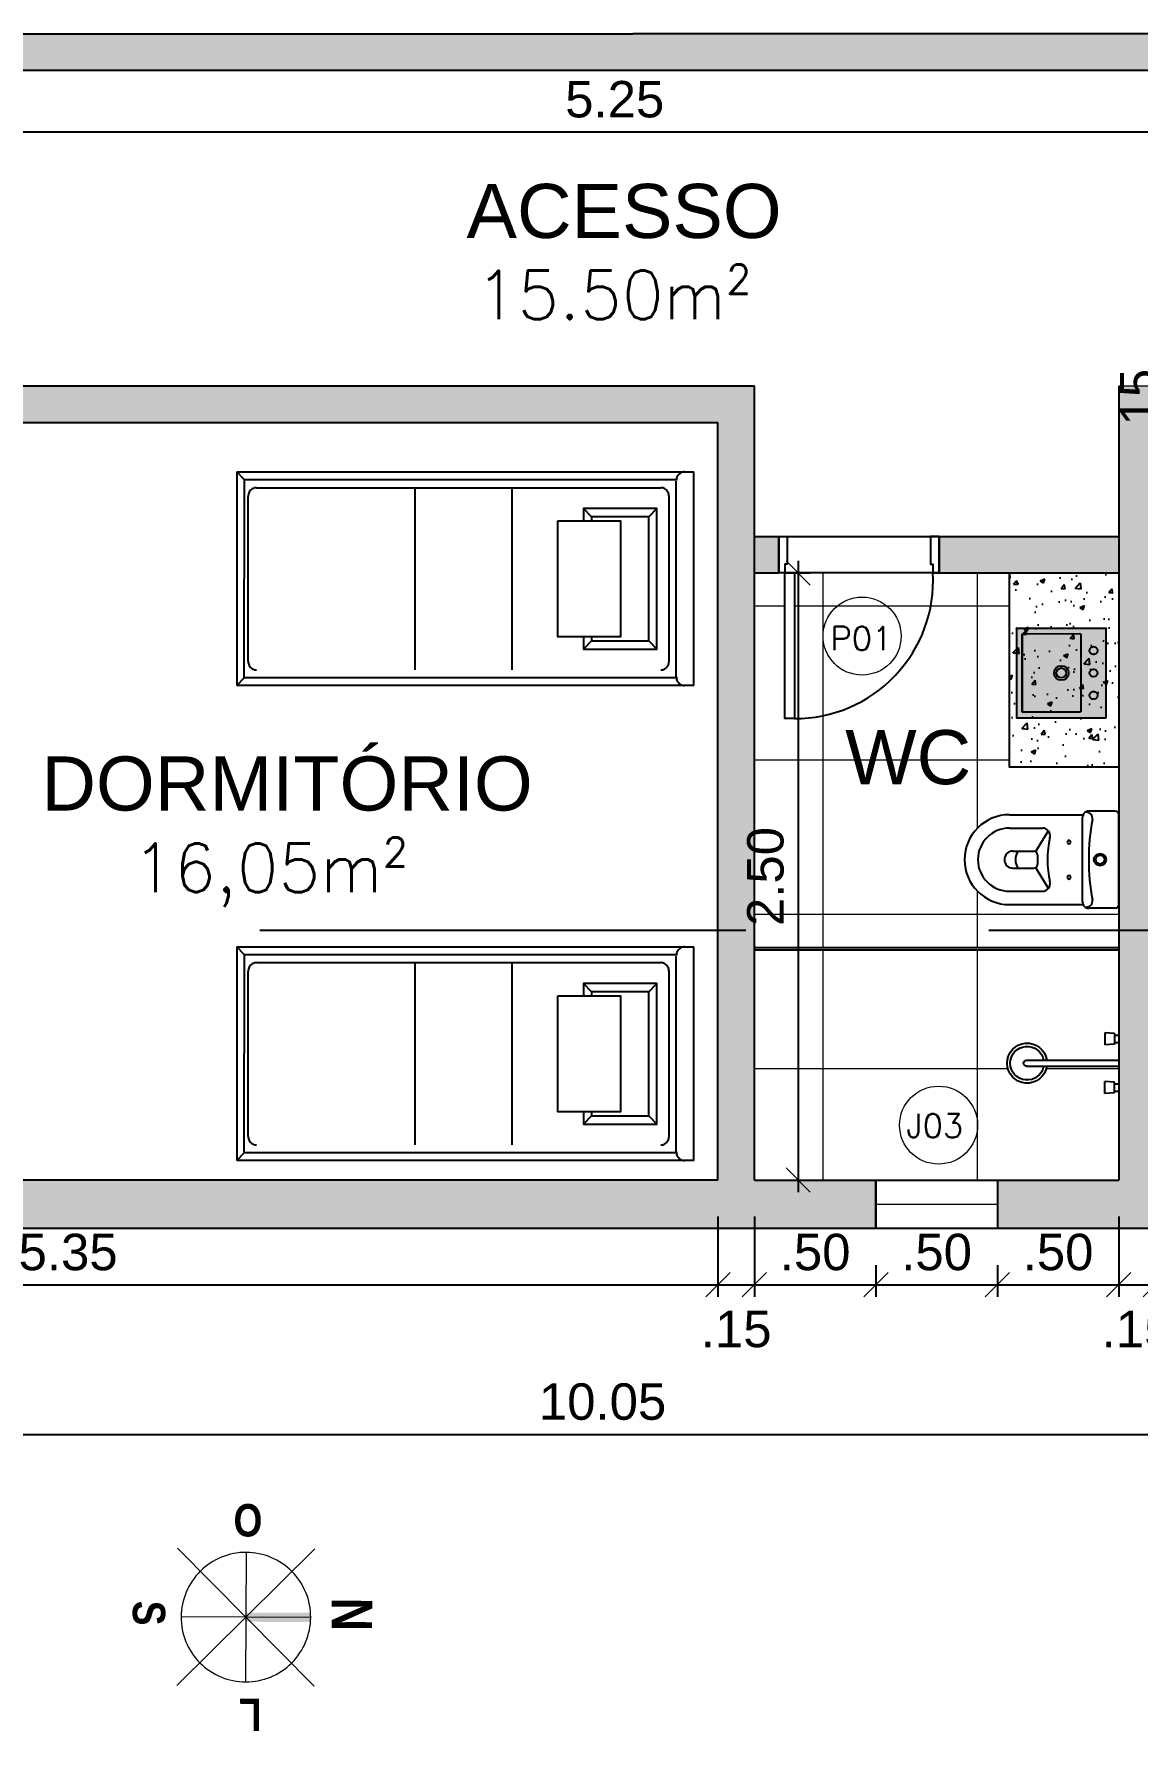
# Model space of a CAD drawing. Header units: metres. Extents: x 1186 to 11427, y -5173 to 11421.
# Drawn here: x 1227.5 to 1232.04, y 1435.24 to 1442.23 of the extents above; entities that cross this region are included whole.
import ezdxf

# ---------------------------------------------------------------- set-up
doc = ezdxf.new("R2010")
doc.units = ezdxf.units.M
doc.header["$LTSCALE"] = 8
for name, pattern in [('DASHED', [0.75, 0.5, -0.25]), ('DASHED2', [0.375, 0.25, -0.125]), ('HIDDEN2', [0.1875, 0.125, -0.0625])]:
    doc.linetypes.add(name, pattern=pattern)
doc.layers.get('0').update_dxf_attribs({"lineweight": 5})
for name, color, linetype in [('AL_MOBILIARIO', 8, 'Continuous'), ('ARQ-ELEV-SOLID', 254, 'Continuous'), ('ARQ-ELEV6', 1, 'Continuous'), ('ARQ-PAR', 5, 'Continuous'), ('ARQ-PIS', 1, 'Continuous'), ('ARQ-POR', 7, 'Continuous'), ('ARQ-SAN', 253, 'Continuous'), ('ARQ-TEXTO-AMBIENTES-50', 2, 'Continuous')]:
    doc.layers.add(name, color=color, linetype=linetype)
for name, color, linetype, lineweight in [('ARQ-hatch san', 255, 'Continuous', 0), ('ARQ-TEXTO-EQUIPO-50', 7, 'Continuous', 5), ('KIRYA - COTAS', 7, 'Continuous', 5), ('KIRYA - PISO', 7, 'Continuous', 5), ('KIRYA - SÍMBOLO', 7, 'Continuous', 5)]:
    doc.layers.add(name, color=color, linetype=linetype, lineweight=lineweight)
doc.styles.add('EA_60_1-75', font='swissl.ttf', dxfattribs={"height": 0.113})
doc.styles.add('EA_80_1-75', font='swissl.ttf', dxfattribs={"height": 0.15})
doc.styles.add('GA RO 1_50', font='romans.shx', dxfattribs={"height": 0.09})
doc.styles.add('T80-50', font='sanss___.ttf', dxfattribs={"height": 0.1})
doc.styles.add('TECHNIC_BOLD', font='techb___.ttf')
doc.dimstyles.new('1-75', dxfattribs={"dimtxt": 0.113, "dimasz": 0.1, "dimexe": 0.05, "dimexo": 0.15, "dimgap": 0.057, "dimtad": 1, "dimzin": 4, "dimdsep": 46, "dimtxsty": 'EA_60_1-75', "dimblk1": 'OBLIQUE', "dimblk2": 'OBLIQUE', "dimsah": 1, "dimcen": 0.09, "dimdle": 0.05, "dimclrd": 144, "dimclre": 144, "dimclrt": 256, "dimadec": 0, "dimazin": 0, "dimtfac": 1, "dimtofl": 0, "dimtmove": 2, "dimatfit": 3, "dimldrblk": 'OBLIQUE', "dimfxl": 1, "dimtolj": 1, "dimtzin": 0, "dimarcsym": 0})

# ---------------------------------------------------------------- blocks, each defined once
blk = doc.blocks.new('BACIA')
at = {"layer": 'ARQ-SAN'}
for p, q in [((-8575.3304, 17786.2668), (-8575.3303, 17785.9635)), ((-8575.2754, 17786.2668), (-8575.2754, 17786.1314)), ((-8575.0154, 17786.2668), (-8575.0154, 17786.1314)), ((-8574.9604, 17786.2668), (-8574.9603, 17785.9635)), ((-8575.1804, 17786.2528), (-8575.1804, 17786.1668)), ((-8575.1104, 17786.2528), (-8575.1104, 17786.1668)), ((-8575.1818, 17786.1568), (-8575.2632, 17786.1073)), ((-8575.1254, 17786.1518), (-8575.1654, 17786.1518)), ((-8575.1089, 17786.1568), (-8575.0282, 17786.1077)), ((-8575.3453, 17785.8318), (-8575.3453, 17785.9408)), ((-8575.3203, 17785.9658), (-8574.9703, 17785.9658)), ((-8574.9453, 17785.8318), (-8574.9453, 17785.9408)), ((-8575.3303, 17785.8168), (-8574.9603, 17785.8168))]:
    blk.add_line(p, q, dxfattribs=at)
for radius in [0.025, 0.018]:
    blk.add_circle((-8575.1453, 17785.894), radius, dxfattribs=at)
for centre, radius, start, end in [((-8575.1454, 17786.2668), 0.185, 0.00156, 180.00156), ((-8575.1454, 17786.2668), 0.13, 0.00156, 180.00156), ((-8575.1454, 17786.2528), 0.035, 0.00156, 180.00156), ((-8575.1704, 17786.226), 0.01, 116.40132, 180.00156), ((-8575.1454, 17786.1756), 0.0663, 63.61642, 116.3867), ((-8575.1204, 17786.226), 0.01, 0.00156, 63.6018), ((-8575.2434, 17786.1314), 0.032, 180.00156, 283.33421), ((-8575.1654, 17786.1668), 0.015, 180.00156, 269.99753), ((-8575.1254, 17786.1668), 0.015, 270.00941, 359.99371), ((-8575.0474, 17786.1314), 0.032, 256.66916, 0.00156), ((-8575.1454, 17785.7178), 0.393, 76.6654, 103.32689), ((-8575.2179, 17786.0218), 0.0075, 90.00156, 270.00156), ((-8575.2179, 17786.0218), 0.0075, 270.00156, 90.00156), ((-8575.0729, 17786.0218), 0.0075, 90.00156, 270.00156), ((-8575.0729, 17786.0218), 0.0075, 270.00156, 90.00156), ((-8575.3203, 17785.9408), 0.025, 89.99897, 180.00414), ((-8575.3153, 17785.9501), 0.025, 180.00156, 280.59548), ((-8575.1454, 17785.0408), 0.9, 79.40755, 100.5881), ((-8574.9753, 17785.9501), 0.025, 259.40913, 359.76843), ((-8574.9703, 17785.9408), 0.025, 359.99897, 90.00414), ((-8575.3303, 17785.8318), 0.015, 180.00156, 269.99753), ((-8574.9603, 17785.8318), 0.015, 270.00941, 359.99371)]:
    blk.add_arc(centre, radius, start, end, dxfattribs=at)
blk = doc.blocks.new('L73_p')
at = {"layer": 'ARQ-hatch san', "true_color": 0xffffff}
h = blk.add_hatch(color=7, dxfattribs=at)
h.dxf.hatch_style = 2
h.paths.add_polyline_path([(-0.2029, -0.201, 0.414214), (-0.2011, -0.2028), (0.201, -0.2028, 0.414214), (0.2028, -0.201), (0.2028, 0.201, 0.416666), (0.201, 0.2028), (-0.2011, 0.2028, 0.414214), (-0.2029, 0.201)])
h.paths.add_polyline_path([(0.1728, 0.0882, -0.414601), (0.1778, 0.0832), (0.1775, -0.173, -0.413826), (0.173, -0.1775), (-0.1724, -0.1775, -0.06721), (-0.1738, -0.1773), (-0.1749, -0.1769), (-0.1751, -0.1767, -0.054879), (-0.176, -0.176), (-0.176, -0.176), (-0.176, -0.176, -0.066644), (-0.1768, -0.1749), (-0.1773, -0.1738), (-0.1774, -0.1735, -0.052691), (-0.1775, -0.1725), (-0.1778, 0.0832, -0.414578), (-0.1728, 0.0882)], flags=16)
h.paths.add_polyline_path([(-0.1014, 0.1633, -1), (-0.1014, 0.1278, -1)], flags=16)
h.paths.add_polyline_path([(0, 0.1633, -1), (0, 0.1278, -1)], flags=0)
h.paths.add_polyline_path([(0, 0.033, -1), (0, -0.033, -1)], flags=0)
h.paths.add_polyline_path([(0, 0.0226, -1), (0, -0.0226, -1)], flags=0)
h.paths.add_polyline_path([(0.1014, 0.1633, -1), (0.1014, 0.1278, -1)], flags=16)
h.paths.add_polyline_path([(-0.1014, 0.1633, 1), (-0.1014, 0.1278, 1)], flags=0)
h.paths.add_polyline_path([(0, 0.1278, 1), (0, 0.1633, 1)], flags=16)
h.paths.add_polyline_path([(0.1014, 0.1278, 1), (0.1014, 0.1633, 1)], flags=16)
for points in [[(0.201, -0.2028), (-0.2011, -0.2028, -0.414214), (-0.2029, -0.201), (-0.2029, 0.201, -0.414214), (-0.2011, 0.2028), (0.201, 0.2028)], [(-0.1775, -0.1724, 0.414577), (-0.1724, -0.1775)]]:
    blk.add_lwpolyline(points, format="xyb")
at = {"linetype": 'DASHED'}
for points in [[(-0.1014, 0.1633, 1), (-0.1014, 0.1278, 1)], [(0.1014, 0.1633, 1), (0.1014, 0.1278, 1)]]:
    blk.add_lwpolyline(points, format="xyb", close=True, dxfattribs=at)
for points in [[(0, 0.1633, 1), (0, 0.1278, 1)], [(0.2028, 0.201, 0.414214), (0.201, 0.2028, -0.414214)], [(-0.1724, -0.1775), (0.173, -0.1775, 0.413827), (0.1775, -0.173), (0.1778, 0.0832, 0.414601), (0.1728, 0.0882), (-0.1728, 0.0882, 0.414577), (-0.1778, 0.0832), (-0.1775, -0.1724), (-0.1774, -0.1735), (-0.1772, -0.1742), (-0.1769, -0.1749), (-0.176, -0.176), (-0.1751, -0.1767), (-0.1745, -0.177), (-0.1738, -0.1773)], [(0, 0.033, 1), (0, -0.033, 1)], [(0, 0.0226, 1), (0, -0.0226, 1)], [(0.2028, -0.201, -0.414214), (0.201, -0.2028, 0.414214)]]:
    blk.add_lwpolyline(points, format="xyb", close=True)
for points in [[(0.2028, -0.201), (0.2028, 0.201)], [(0.1724, -0.1775), (-0.1724, -0.1775)]]:
    blk.add_lwpolyline(points)
blk = doc.blocks.new('CHUVEIRO')
at = {"layer": 'ARQ-SAN'}
for p, q in [((-8578.802, 17789.5446), (-8578.8191, 17789.5446)), ((-8578.802, 17789.5514), (-8578.762, 17789.5548)), ((-8578.802, 17789.5514), (-8578.802, 17789.5077)), ((-8578.762, 17789.5548), (-8578.762, 17789.5049)), ((-8578.802, 17789.5146), (-8578.8191, 17789.5146)), ((-8578.802, 17789.5077), (-8578.762, 17789.5049)), ((-8578.4394, 17789.4418), (-8578.8194, 17789.4418)), ((-8578.4394, 17789.4174), (-8578.8194, 17789.4174)), ((-8578.802, 17789.3446), (-8578.8191, 17789.3446)), ((-8578.802, 17789.3514), (-8578.762, 17789.3542)), ((-8578.802, 17789.3078), (-8578.802, 17789.3514)), ((-8578.762, 17789.3044), (-8578.762, 17789.3542)), ((-8578.802, 17789.3146), (-8578.8191, 17789.3146)), ((-8578.802, 17789.3078), (-8578.762, 17789.3044))]:
    blk.add_line(p, q, dxfattribs=at)
blk.add_lwpolyline([(-8578.8194, 17789.4418), (-8578.8194, 17789.4174)], dxfattribs=at)
for centre, radius, start, end in [((-8578.4416, 17789.4296), 0.0825, 188.48007, 171.51993), ((-8578.4416, 17789.4296), 0.0693, 190.11803, 169.88197), ((-8578.4394, 17789.4296), 0.0122, 270, 90)]:
    blk.add_arc(centre, radius, start, end, dxfattribs=at)
blk = doc.blocks.new('camaS_2p')
at = {"layer": 'AL_MOBILIARIO'}
for p, q in [((0.44, -1.88), (-0.44, -1.88)), ((0.4087, -1.8509), (-0.4088, -1.851))]:
    blk.add_line(p, q, dxfattribs=at)
for points in [[(-0.2395, -0.4541), (-0.2899, -0.4541), (-0.2899, -0.1515), (0.2885, -0.1515), (0.2885, -0.4541), (0.238, -0.4541)], [(-0.2563, -0.1851), (-0.2899, -0.1515)], [(-0.2395, -0.4205), (-0.2563, -0.4205), (-0.2563, -0.1851), (0.2549, -0.1851), (0.2549, -0.4205), (0.238, -0.4205)], [(0.2549, -0.1851), (0.2885, -0.1515)], [(-0.2563, -0.4205), (-0.2899, -0.4541)], [(0.2549, -0.4205), (0.2885, -0.4541)]]:
    blk.add_lwpolyline(points, dxfattribs=at)
blk.add_lwpolyline([(0.238, -0.5585), (0.238, -0.3015), (-0.2395, -0.3015), (-0.2395, -0.5585)], close=True, dxfattribs=at)
for points in [[(-0.44, 0, 0), (-0.44, -0.0375, 0)], [(-0.44, 0, 0), (0.44, 0, 0)], [(0.44, -1.88, 0), (0.44, 0, 0)], [(-0.4036, -0.0716, 0), (-0.4086, -0.0713, 0), (-0.4133, -0.0704, 0), (-0.4178, -0.0689, 0), (-0.422, -0.0669, 0), (-0.4259, -0.0645, 0), (-0.4293, -0.0616, 0), (-0.4324, -0.0583, 0), (-0.435, -0.0547, 0), (-0.4371, -0.0508, 0), (-0.4387, -0.0466, 0), (-0.4397, -0.0422, 0), (-0.44, -0.0375, 0)], [(-0.44, -0.0375, 0), (-0.44, -1.88, 0)], [(0.44, -0.0375, 0), (0.4397, -0.0422, 0), (0.4387, -0.0466, 0), (0.4371, -0.0508, 0), (0.435, -0.0547, 0), (0.4323, -0.0583, 0), (0.4292, -0.0616, 0), (0.4257, -0.0645, 0), (0.4218, -0.0669, 0), (0.4176, -0.0689, 0), (0.413, -0.0704, 0), (0.4083, -0.0713, 0), (0.4033, -0.0716, 0)], [(-0.4088, -0.0716, 0), (-0.4088, -1.851, 0)], [(-0.4036, -0.0716, 0), (0.4022, -0.0716, 0)], [(-0.376, -0.1353, 0), (-0.3756, -0.1307, 0), (-0.3747, -0.1263, 0), (-0.3731, -0.1221, 0), (-0.371, -0.1182, 0), (-0.3684, -0.1146, 0), (-0.3653, -0.1114, 0), (-0.3618, -0.1085, 0), (-0.358, -0.1061, 0), (-0.3538, -0.1041, 0), (-0.3493, -0.1027, 0), (-0.3445, -0.1018, 0), (-0.3396, -0.1015, 0)], [(-0.3527, -0.1038, 0), (-0.3528, -0.1038, 0)], [(-0.3396, -0.1015, 0), (0.3382, -0.1015, 0)], [(0.3382, -0.1015, 0), (0.3432, -0.1018, 0), (0.3479, -0.1027, 0), (0.3525, -0.1041, 0), (0.3567, -0.1061, 0), (0.3606, -0.1085, 0), (0.3641, -0.1114, 0), (0.3672, -0.1146, 0), (0.3699, -0.1182, 0), (0.372, -0.1221, 0), (0.3736, -0.1263, 0), (0.3745, -0.1307, 0), (0.3749, -0.1353, 0)], [(0.3514, -0.1038, 0), (0.3515, -0.1038, 0)], [(0.3749, -1.8, 0), (0.3749, -0.1353, 0)], [(0.4087, -1.8509, 0), (0.4087, -0.0716, 0)], [(-0.376, -0.7465, 0), (0.3749, -0.7465, 0)], [(-0.376, -1.1465, 0), (0.3749, -1.1465, 0)], [(-0.3396, -1.8338, 0), (-0.3445, -1.8335, 0), (-0.3493, -1.8326, 0), (-0.3538, -1.8311, 0), (-0.358, -1.8292, 0), (-0.3618, -1.8267, 0), (-0.3653, -1.8239, 0), (-0.3684, -1.8206, 0), (-0.371, -1.817, 0), (-0.3731, -1.8131, 0), (-0.3747, -1.8089, 0), (-0.3756, -1.8046, 0), (-0.376, -1.8, 0)], [(0.3749, -1.8, 0), (0.3745, -1.8046, 0), (0.3736, -1.8089, 0), (0.372, -1.8131, 0), (0.3699, -1.817, 0), (0.3672, -1.8206, 0), (0.3641, -1.8239, 0), (0.3606, -1.8267, 0), (0.3567, -1.8292, 0), (0.3525, -1.8311, 0), (0.3479, -1.8326, 0), (0.3432, -1.8335, 0), (0.3382, -1.8338, 0)], [(-0.4088, -1.8509, 0), (-0.44, -1.88, 0)], [(-0.3653, -1.8239, 0), (-0.3653, -1.8239, 0)], [(-0.3396, -1.8338, 0), (0.3382, -1.8338, 0)], [(0.4087, -1.8509, 0), (0.44, -1.88, 0)]]:
    blk.add_polyline3d(points, dxfattribs=at)
blk = doc.blocks.new('_OBLIQUE')
at = {"color": 0, "linetype": 'ByBlock'}
blk.add_line((-0.5, -0.5), (0.5, 0.5), dxfattribs=at)
blk = doc.blocks.new('*D343')
at = {"layer": 'Defpoints', "color": 0, "transparency": 16777216}
for p in [(1227.2679, 1442.0803), (1232.5179, 1442.0803), (1232.5179, 1441.8265)]:
    blk.add_point(p, dxfattribs=at)
at = {"layer": 'KIRYA - COTAS', "color": 144, "lineweight": -2, "transparency": 16777216}
for p, q in [((1227.2679, 1441.9303), (1227.2679, 1441.7765)), ((1232.5179, 1441.9303), (1232.5179, 1441.7765)), ((1227.2179, 1441.8265), (1232.5679, 1441.8265))]:
    blk.add_line(p, q, dxfattribs=at)
at = {"layer": 'KIRYA - COTAS', "color": 144, "lineweight": -2, "transparency": 16777216, "xscale": 0.1, "yscale": 0.1, "zscale": 0.1, "rotation": 180}
blk.add_blockref('_OBLIQUE', (1227.2679, 1441.8265), dxfattribs=at)
at = {"layer": 'KIRYA - COTAS', "color": 144, "lineweight": -2, "transparency": 16777216, "xscale": 0.1, "yscale": 0.1, "zscale": 0.1}
blk.add_blockref('_OBLIQUE', (1232.5179, 1441.8265), dxfattribs=at)
at = {"layer": 'KIRYA - COTAS', "transparency": 16777216, "insert": (1229.8929, 1441.9605), "char_height": 0.15, "attachment_point": 5, "style": 'EA_80_1-75'}
blk.add_mtext('\\A1;5.25', dxfattribs=at)
blk = doc.blocks.new('*D347')
at = {"layer": 'Defpoints', "color": 0, "transparency": 16777216}
for p in [(1224.9679, 1437.5103), (1230.3179, 1437.5103), (1230.3179, 1437.0788)]:
    blk.add_point(p, dxfattribs=at)
at = {"layer": 'KIRYA - COTAS', "color": 144, "lineweight": -2, "transparency": 16777216}
for p, q in [((1224.9679, 1437.3603), (1224.9679, 1437.0288)), ((1230.3179, 1437.3603), (1230.3179, 1437.0288)), ((1224.9179, 1437.0788), (1230.3679, 1437.0788))]:
    blk.add_line(p, q, dxfattribs=at)
at = {"layer": 'KIRYA - COTAS', "color": 144, "lineweight": -2, "transparency": 16777216, "xscale": 0.1, "yscale": 0.1, "zscale": 0.1, "rotation": 180}
blk.add_blockref('_OBLIQUE', (1224.9679, 1437.0788), dxfattribs=at)
at = {"layer": 'KIRYA - COTAS', "color": 144, "lineweight": -2, "transparency": 16777216, "xscale": 0.1, "yscale": 0.1, "zscale": 0.1}
blk.add_blockref('_OBLIQUE', (1230.3179, 1437.0788), dxfattribs=at)
at = {"layer": 'KIRYA - COTAS', "transparency": 16777216, "insert": (1227.6429, 1437.2129), "char_height": 0.15, "attachment_point": 5, "style": 'EA_80_1-75'}
blk.add_mtext('\\A1;5.35', dxfattribs=at)
blk = doc.blocks.new('*D348')
at = {"layer": 'Defpoints', "color": 0, "transparency": 16777216}
for p in [(1230.3179, 1437.5103), (1230.4679, 1437.5103), (1230.4679, 1437.0788)]:
    blk.add_point(p, dxfattribs=at)
at = {"layer": 'KIRYA - COTAS', "color": 144, "lineweight": -2, "transparency": 16777216}
for p, q in [((1230.3179, 1437.3603), (1230.3179, 1437.0288)), ((1230.4679, 1437.3603), (1230.4679, 1437.0288)), ((1230.2679, 1437.0788), (1230.5179, 1437.0788))]:
    blk.add_line(p, q, dxfattribs=at)
at = {"layer": 'KIRYA - COTAS', "color": 144, "lineweight": -2, "transparency": 16777216, "xscale": 0.1, "yscale": 0.1, "zscale": 0.1, "rotation": 180}
blk.add_blockref('_OBLIQUE', (1230.3179, 1437.0788), dxfattribs=at)
at = {"layer": 'KIRYA - COTAS', "color": 144, "lineweight": -2, "transparency": 16777216, "xscale": 0.1, "yscale": 0.1, "zscale": 0.1}
blk.add_blockref('_OBLIQUE', (1230.4679, 1437.0788), dxfattribs=at)
at = {"layer": 'KIRYA - COTAS', "transparency": 16777216, "insert": (1230.3929, 1436.8959), "char_height": 0.15, "attachment_point": 5, "style": 'EA_80_1-75'}
blk.add_mtext('\\A1;.15', dxfattribs=at)
blk = doc.blocks.new('*D349')
at = {"layer": 'Defpoints', "color": 0, "transparency": 16777216}
for p in [(1230.4679, 1437.5103), (1230.9679, 1437.3103), (1230.9679, 1437.0788)]:
    blk.add_point(p, dxfattribs=at)
at = {"layer": 'KIRYA - COTAS', "color": 144, "lineweight": -2, "transparency": 16777216}
for p, q in [((1230.4679, 1437.3603), (1230.4679, 1437.0288)), ((1230.9679, 1437.1603), (1230.9679, 1437.0288)), ((1230.4179, 1437.0788), (1231.0179, 1437.0788))]:
    blk.add_line(p, q, dxfattribs=at)
at = {"layer": 'KIRYA - COTAS', "color": 144, "lineweight": -2, "transparency": 16777216, "xscale": 0.1, "yscale": 0.1, "zscale": 0.1, "rotation": 180}
blk.add_blockref('_OBLIQUE', (1230.4679, 1437.0788), dxfattribs=at)
at = {"layer": 'KIRYA - COTAS', "color": 144, "lineweight": -2, "transparency": 16777216, "xscale": 0.1, "yscale": 0.1, "zscale": 0.1}
blk.add_blockref('_OBLIQUE', (1230.9679, 1437.0788), dxfattribs=at)
at = {"layer": 'KIRYA - COTAS', "transparency": 16777216, "insert": (1230.7179, 1437.2129), "char_height": 0.15, "attachment_point": 5, "style": 'EA_80_1-75'}
blk.add_mtext('\\A1;.50', dxfattribs=at)
blk = doc.blocks.new('*D350')
at = {"layer": 'Defpoints', "color": 0, "transparency": 16777216}
for p in [(1230.9679, 1437.3103), (1231.4679, 1437.3103), (1231.4679, 1437.0788)]:
    blk.add_point(p, dxfattribs=at)
at = {"layer": 'KIRYA - COTAS', "color": 144, "lineweight": -2, "transparency": 16777216}
for p, q in [((1230.9679, 1437.1603), (1230.9679, 1437.0288)), ((1231.4679, 1437.1603), (1231.4679, 1437.0288)), ((1230.9179, 1437.0788), (1231.5179, 1437.0788))]:
    blk.add_line(p, q, dxfattribs=at)
at = {"layer": 'KIRYA - COTAS', "color": 144, "lineweight": -2, "transparency": 16777216, "xscale": 0.1, "yscale": 0.1, "zscale": 0.1, "rotation": 180}
blk.add_blockref('_OBLIQUE', (1230.9679, 1437.0788), dxfattribs=at)
at = {"layer": 'KIRYA - COTAS', "color": 144, "lineweight": -2, "transparency": 16777216, "xscale": 0.1, "yscale": 0.1, "zscale": 0.1}
blk.add_blockref('_OBLIQUE', (1231.4679, 1437.0788), dxfattribs=at)
at = {"layer": 'KIRYA - COTAS', "transparency": 16777216, "insert": (1231.2179, 1437.2129), "char_height": 0.15, "attachment_point": 5, "style": 'EA_80_1-75'}
blk.add_mtext('\\A1;.50', dxfattribs=at)
blk = doc.blocks.new('*D351')
at = {"layer": 'Defpoints', "color": 0, "transparency": 16777216}
for p in [(1231.9679, 1437.5103), (1231.4679, 1437.3103), (1231.9679, 1437.0788)]:
    blk.add_point(p, dxfattribs=at)
at = {"layer": 'KIRYA - COTAS', "color": 144, "lineweight": -2, "transparency": 16777216}
for p, q in [((1231.9679, 1437.3603), (1231.9679, 1437.0288)), ((1231.4679, 1437.1603), (1231.4679, 1437.0288)), ((1231.4179, 1437.0788), (1232.0179, 1437.0788))]:
    blk.add_line(p, q, dxfattribs=at)
at = {"layer": 'KIRYA - COTAS', "color": 144, "lineweight": -2, "transparency": 16777216, "xscale": 0.1, "yscale": 0.1, "zscale": 0.1, "rotation": 180}
blk.add_blockref('_OBLIQUE', (1231.4679, 1437.0788), dxfattribs=at)
at = {"layer": 'KIRYA - COTAS', "color": 144, "lineweight": -2, "transparency": 16777216, "xscale": 0.1, "yscale": 0.1, "zscale": 0.1}
blk.add_blockref('_OBLIQUE', (1231.9679, 1437.0788), dxfattribs=at)
at = {"layer": 'KIRYA - COTAS', "transparency": 16777216, "insert": (1231.7179, 1437.2129), "char_height": 0.15, "attachment_point": 5, "style": 'EA_80_1-75'}
blk.add_mtext('\\A1;.50', dxfattribs=at)
blk = doc.blocks.new('*D352')
at = {"layer": 'Defpoints', "color": 0, "transparency": 16777216}
for p in [(1231.9679, 1437.5103), (1232.1179, 1437.5103), (1232.1179, 1437.0788)]:
    blk.add_point(p, dxfattribs=at)
at = {"layer": 'KIRYA - COTAS', "color": 144, "lineweight": -2, "transparency": 16777216}
for p, q in [((1231.9679, 1437.3603), (1231.9679, 1437.0288)), ((1232.1179, 1437.3603), (1232.1179, 1437.0288)), ((1231.9179, 1437.0788), (1232.1679, 1437.0788))]:
    blk.add_line(p, q, dxfattribs=at)
at = {"layer": 'KIRYA - COTAS', "color": 144, "lineweight": -2, "transparency": 16777216, "xscale": 0.1, "yscale": 0.1, "zscale": 0.1, "rotation": 180}
blk.add_blockref('_OBLIQUE', (1231.9679, 1437.0788), dxfattribs=at)
at = {"layer": 'KIRYA - COTAS', "color": 144, "lineweight": -2, "transparency": 16777216, "xscale": 0.1, "yscale": 0.1, "zscale": 0.1}
blk.add_blockref('_OBLIQUE', (1232.1179, 1437.0788), dxfattribs=at)
at = {"layer": 'KIRYA - COTAS', "transparency": 16777216, "insert": (1232.0429, 1436.8959), "char_height": 0.15, "attachment_point": 5, "style": 'EA_80_1-75'}
blk.add_mtext('\\A1;.15', dxfattribs=at)
blk = doc.blocks.new('*D357')
at = {"layer": 'Defpoints', "color": 0, "transparency": 16777216}
for p in [(1224.8179, 1437.5103), (1234.8679, 1437.5103), (1234.8679, 1436.4628)]:
    blk.add_point(p, dxfattribs=at)
at = {"layer": 'KIRYA - COTAS', "color": 144, "lineweight": -2, "transparency": 16777216}
for p, q in [((1224.8179, 1437.3603), (1224.8179, 1436.4128)), ((1234.8679, 1437.3603), (1234.8679, 1436.4128)), ((1224.7679, 1436.4628), (1234.9179, 1436.4628))]:
    blk.add_line(p, q, dxfattribs=at)
at = {"layer": 'KIRYA - COTAS', "color": 144, "lineweight": -2, "transparency": 16777216, "xscale": 0.1, "yscale": 0.1, "zscale": 0.1, "rotation": 180}
blk.add_blockref('_OBLIQUE', (1224.8179, 1436.4628), dxfattribs=at)
at = {"layer": 'KIRYA - COTAS', "color": 144, "lineweight": -2, "transparency": 16777216, "xscale": 0.1, "yscale": 0.1, "zscale": 0.1}
blk.add_blockref('_OBLIQUE', (1234.8679, 1436.4628), dxfattribs=at)
at = {"layer": 'KIRYA - COTAS', "transparency": 16777216, "insert": (1229.8429, 1436.5969), "char_height": 0.15, "attachment_point": 5, "style": 'EA_80_1-75'}
blk.add_mtext('\\A1;10.05', dxfattribs=at)
blk = doc.blocks.new('*D372')
at = {"layer": 'Defpoints', "color": 0, "transparency": 16777216}
for p in [(1232.4163, 1440.7803), (1232.4163, 1440.7803), (1232.1179, 1440.6303)]:
    blk.add_point(p, dxfattribs=at)
at = {"layer": 'KIRYA - COTAS', "color": 144, "lineweight": -2, "transparency": 16777216}
for p, q in [((1232.2663, 1440.7803), (1232.3663, 1440.7803)), ((1232.4163, 1440.5803), (1232.4163, 1440.8303)), ((1232.2679, 1440.6303), (1232.4663, 1440.6303))]:
    blk.add_line(p, q, dxfattribs=at)
at = {"layer": 'KIRYA - COTAS', "color": 144, "lineweight": -2, "transparency": 16777216, "xscale": 0.1, "yscale": 0.1, "zscale": 0.1}
for p, rotation in [((1232.4163, 1440.7803), 90), ((1232.4163, 1440.6303), 270)]:
    blk.add_blockref('_OBLIQUE', p, dxfattribs=dict(at, rotation=rotation))
at = {"layer": 'KIRYA - COTAS', "transparency": 16777216, "insert": (1232.0495, 1440.7053), "char_height": 0.15, "attachment_point": 5, "rotation": 90, "style": 'EA_80_1-75'}
blk.add_mtext('\\A1;.15', dxfattribs=at)
blk = doc.blocks.new('*D376')
at = {"layer": 'Defpoints', "color": 0, "transparency": 16777216}
for p in [(1230.4679, 1440.0103), (1230.4679, 1437.5103), (1230.648, 1437.5103)]:
    blk.add_point(p, dxfattribs=at)
at = {"layer": 'KIRYA - COTAS', "color": 144, "lineweight": -2, "transparency": 16777216}
for p, q in [((1230.6179, 1440.0103), (1230.698, 1440.0103)), ((1230.648, 1440.0603), (1230.648, 1437.4603)), ((1230.6179, 1437.5103), (1230.698, 1437.5103))]:
    blk.add_line(p, q, dxfattribs=at)
at = {"layer": 'KIRYA - COTAS', "color": 144, "lineweight": -2, "transparency": 16777216, "xscale": 0.1, "yscale": 0.1, "zscale": 0.1}
for p, rotation in [((1230.648, 1440.0103), 90), ((1230.648, 1437.5103), 270)]:
    blk.add_blockref('_OBLIQUE', p, dxfattribs=dict(at, rotation=rotation))
at = {"layer": 'KIRYA - COTAS', "transparency": 16777216, "insert": (1230.5139, 1438.7603), "char_height": 0.15, "attachment_point": 5, "rotation": 90, "style": 'EA_80_1-75'}
blk.add_mtext('\\A1;2.50', dxfattribs=at)

msp = doc.modelspace()

# ---------------------------------------------------------------- hatches: boundary and pattern name
at = {"true_color": 0x939598}
h = msp.add_hatch(color=252, dxfattribs=at)
h.dxf.hatch_style = 1
h.paths.add_polyline_path([(1232.5179, 1442.2303), (1229.9679, 1442.2303), (1227.2679, 1442.2303), (1227.2679, 1442.0803), (1232.5179, 1442.0803)])
h.paths.add_polyline_path([(1234.8679, 1442.2303), (1234.6179, 1442.2303), (1234.6179, 1441.9803), (1234.8679, 1441.9803)])
h.paths.add_polyline_path([(1225.0679, 1442.2303), (1224.8179, 1442.2303), (1224.8179, 1441.9803), (1225.0679, 1441.9803)])
h.paths.add_polyline_path([(1234.8679, 1440.7803), (1232.1179, 1440.7803), (1231.9679, 1440.7803), (1231.9679, 1438.0035), (1231.9679, 1438.0035), (1231.9679, 1437.9792), (1231.9679, 1437.5103), (1231.4679, 1437.5103), (1231.4679, 1437.3103), (1232.3179, 1437.3103), (1232.3179, 1437.5103), (1232.1179, 1437.5103), (1232.1179, 1438.0103), (1232.1179, 1440.6303), (1234.7179, 1440.6303), (1234.718, 1440.5303), (1234.8679, 1440.5303)])
h.paths.add_polyline_path([(1231.9679, 1440.1603), (1231.2279, 1440.1603), (1231.2279, 1440.0103), (1231.9679, 1440.0103)])
h.paths.add_polyline_path([(1236.6179, 1437.5103), (1234.8679, 1437.5103), (1234.8679, 1437.7103), (1234.7179, 1437.7103), (1234.7179, 1437.5103), (1234.5179, 1437.5103), (1234.5179, 1437.3103), (1236.6179, 1437.3103)])
h.paths.add_polyline_path([(1234.8679, 1439.8503), (1234.7179, 1439.8503), (1234.7179, 1439.5536), (1234.8679, 1439.5536)])
h = msp.add_hatch(color=252, dxfattribs=at)
h.dxf.hatch_style = 1
h.paths.add_polyline_path([(1230.9679, 1437.5103), (1230.4679, 1437.5103), (1230.4679, 1440.7819), (1230.4679, 1440.7803), (1230.3179, 1440.7803), (1225.9379, 1440.7803), (1225.9379, 1440.6303), (1230.3179, 1440.6303), (1230.3179, 1437.5103), (1228.3179, 1437.5103), (1225.0179, 1437.5103), (1224.9679, 1437.5103), (1224.9679, 1439.638), (1224.9679, 1440.6303), (1225.0679, 1440.6303), (1225.0679, 1440.7803), (1224.8179, 1440.7803), (1224.8179, 1437.5103), (1224.8179, 1437.3103), (1230.9679, 1437.3103)])
h = msp.add_hatch(color=252, dxfattribs=at)
h.dxf.hatch_style = 1
h.paths.add_polyline_path([(1230.5679, 1440.1603), (1230.4679, 1440.1603), (1230.4679, 1440.0103), (1230.5679, 1440.0103)])
at = {"layer": 'ARQ-SAN', "ltscale": 0.2}
h = msp.add_hatch(dxfattribs=at)
h.set_pattern_fill('AR-CONC', color=256, scale=0.027333, angle=360)
h.set_pattern_definition([(50, (3668.94625, 426.92094), (0.196045549, -0.017151763), [0.020499418, -0.225493597]), (355, (3668.94625, 426.92094), (-0.037924288, 0.205593345), [0.016399534, -0.180394877]), (100.4514445, (3668.96259, 426.9195), (0.158121261, 0.18844158), [0.017421824, -0.191640069]), (46.1842, (3668.94625, 426.9756), (0.291704347, -0.045240652), [0.030749127, -0.338240395]), (96.635635, (3668.97056, 426.97183), (0.25546701, 0.266251523), [0.02613275, -0.287460265]), (351.184164, (3668.94625, 426.9756), (0.25546701, 0.266251523), [0.0245993, -0.270592316]), (21, (3668.97358, 426.96194), (0.163149961, -0.110046038), [0.020499418, -0.225493597]), (326, (3668.97358, 426.96194), (0.066504302, 0.19820205), [0.016399534, -0.180394877]), (71.451445, (3668.98718, 426.95277), (0.229654261, 0.088156012), [0.017421824, -0.191640069]), (37.5, (3668.94625, 426.92094), (0.0033235994, 0.0909884029), [0, -0.1782082727, 0, -0.183128133, 0, -0.181078191]), (7.5, (3668.94625, 426.92094), (0.0719036317, 0.1078028066), [0, -0.1044103684, 0, -0.174108389, 0, -0.069014707]), (327.5, (3668.8853, 426.92094), (0.1459073225, -0.0061648232), [0, -0.068331393, 0, -0.213193946, 0, -0.2828919667]), (317.5, (3668.85797, 426.92094), (0.159399693, 0.0273612515), [0, -0.088830811, 0, -0.141582646, 0, -0.200894295])])
h.paths.add_polyline_path([(1231.5179, 1440.0108), (1231.5179, 1439.2108), (1231.9679, 1439.2098), (1231.9679, 1440.0098)])
at = {"layer": 'KIRYA - PISO', "true_color": 0x939598}
h = msp.add_hatch(dxfattribs=at)
h.set_pattern_fill('ANSI37', color=252, scale=0.2, angle=-45)
h.set_pattern_definition([(0, (-3348.2343, 357.8348), (2e-16, 0.635), []), (90, (-3348.2343, 357.8348), (-0.635, 2e-16), [])])
edge = h.paths.add_edge_path()
edge.add_line((1231.9679, 1439.2103), (1231.5179, 1439.2103))
edge.add_line((1231.5179, 1439.2103), (1231.5179, 1440.0103))
edge.add_line((1231.5179, 1440.0103), (1231.2279, 1440.0103))
edge.add_line((1231.2279, 1440.0103), (1231.2279, 1440.0103))
edge.add_line((1231.2279, 1440.0103), (1231.2129, 1440.0103))
edge.add_line((1231.2129, 1440.0103), (1231.2029, 1440.0103))
edge.add_arc((1230.6341, 1439.9801), 0.5696, -89.88362, 3.0408, ccw=False)
edge.add_line((1230.6353, 1439.4104), (1230.5929, 1439.4104))
edge.add_line((1230.5929, 1439.4104), (1230.5929, 1440.0104))
edge.add_line((1230.5929, 1440.0104), (1230.5829, 1440.0103))
edge.add_line((1230.5829, 1440.0103), (1230.5679, 1440.0103))
edge.add_line((1230.5679, 1440.0103), (1230.4679, 1440.0103))
edge.add_line((1230.4679, 1440.0103), (1230.4679, 1438.467))
edge.add_line((1230.4679, 1438.467), (1231.9679, 1438.467))
edge.add_line((1231.9679, 1438.467), (1231.9679, 1439.2103))
edge = h.paths.add_edge_path(flags=16)
edge.add_line((1231.5179, 1439.0147), (1231.821, 1439.0147))
edge.add_arc((1231.8439, 1439.0047), 0.025, 156.42782, 180.00431)
edge.add_line((1231.8189, 1439.0047), (1231.819, 1438.6547))
edge.add_arc((1231.844, 1438.6547), 0.025, 180.00431, 203.58079)
edge.add_line((1231.821, 1438.6447), (1231.518, 1438.6447))
edge.add_arc((1231.5179, 1438.8297), 0.185, 90.00431, 270.00431, ccw=False)
edge = h.paths.add_edge_path(flags=0)
edge.add_line((1231.5179, 1438.9597), (1231.6534, 1438.9597))
edge.add_arc((1231.6534, 1438.9277), 0.032, -13.33425, 90.0169, ccw=False)
edge.add_arc((1232.067, 1438.8297), 0.393, 166.66865, 193.22755)
edge.add_arc((1231.6534, 1438.7317), 0.032, -89.99569, 14.59456, ccw=False)
edge.add_line((1231.6534, 1438.6997), (1231.6534, 1438.6997))
edge.add_line((1231.6534, 1438.6997), (1231.5179, 1438.6997))
edge.add_arc((1231.5179, 1438.8297), 0.13, 90.00431, 270.00431, ccw=False)
edge = h.paths.add_edge_path(flags=0)
edge.add_line((1231.5319, 1438.8647), (1231.6179, 1438.8647))
edge.add_arc((1231.6179, 1438.8497), 0.015, 0.02387, 90.02385, ccw=False)
edge.add_line((1231.6329, 1438.8497), (1231.6329, 1438.81))
edge.add_arc((1231.6179, 1438.8097), 0.015, -89.99569, 1.03254, ccw=False)
edge.add_line((1231.6179, 1438.7947), (1231.5319, 1438.7947))
edge.add_arc((1231.5319, 1438.8297), 0.035, 90.00431, 270.00591, ccw=False)
edge = h.paths.add_edge_path(flags=0)
edge.add_arc((1231.7629, 1438.9022), 0.0075, 0, 360)
edge = h.paths.add_edge_path(flags=0)
edge.add_arc((1231.7629, 1438.7572), 0.0075, 0, 360)
edge = h.paths.add_edge_path(flags=16)
edge.add_arc((1231.8908, 1438.8297), 0.025, 0, 360)
edge = h.paths.add_edge_path(flags=16)
edge.add_arc((1231.8908, 1438.8297), 0.018, 0, 360)
edge = h.paths.add_edge_path()
edge.add_line((1231.9105, 1438.1166), (1231.9505, 1438.1131))
edge.add_line((1231.9505, 1438.1131), (1231.9505, 1438.1063))
edge.add_line((1231.9505, 1438.1063), (1231.9679, 1438.1063))
edge.add_line((1231.9679, 1438.1063), (1231.9679, 1438.457))
edge.add_line((1231.9679, 1438.457), (1230.4679, 1438.457))
edge.add_line((1230.4679, 1438.457), (1230.4679, 1437.5103))
edge.add_line((1230.4679, 1437.5103), (1230.9679, 1437.5103))
edge.add_line((1230.9679, 1437.5103), (1231.4679, 1437.5103))
edge.add_line((1231.4679, 1437.5103), (1231.9679, 1437.5103))
edge.add_line((1231.9679, 1437.5103), (1231.9679, 1437.8764))
edge.add_line((1231.9679, 1437.8764), (1231.9505, 1437.8764))
edge.add_line((1231.9505, 1437.8764), (1231.9505, 1437.8696))
edge.add_line((1231.9505, 1437.8696), (1231.9105, 1437.8661))
edge.add_line((1231.9105, 1437.8661), (1231.9105, 1437.916))
edge.add_line((1231.9105, 1437.916), (1231.9505, 1437.9132))
edge.add_line((1231.9505, 1437.9132), (1231.9505, 1437.9064))
edge.add_line((1231.9505, 1437.9064), (1231.9679, 1437.9064))
edge.add_line((1231.9679, 1437.9064), (1231.9679, 1437.9792))
edge.add_line((1231.9679, 1437.9792), (1231.6717, 1437.9792))
edge.add_arc((1231.5901, 1437.9914), 0.0825, 8.47947, 351.51934, ccw=False)
edge.add_line((1231.6717, 1438.0035), (1231.9679, 1438.0035))
edge.add_line((1231.9679, 1438.0035), (1231.9679, 1438.0763))
edge.add_line((1231.9679, 1438.0763), (1231.9505, 1438.0763))
edge.add_line((1231.9505, 1438.0763), (1231.9505, 1438.0695))
edge.add_line((1231.9505, 1438.0695), (1231.9105, 1438.0667))
edge.add_line((1231.9105, 1438.0667), (1231.9105, 1438.1166))
edge = h.paths.add_edge_path()
edge.add_line((1231.2029, 1440.0103), (1231.2029, 1440.0462))
edge.add_line((1231.2029, 1440.0462), (1231.1929, 1440.0462))
edge.add_line((1231.1929, 1440.0462), (1231.1929, 1440.0103))
edge.add_line((1231.1929, 1440.0103), (1230.6029, 1440.0103))
edge.add_line((1230.6029, 1440.0103), (1230.6029, 1440.0461))
edge.add_line((1230.6029, 1440.0461), (1230.5929, 1440.0461))
edge.add_line((1230.5929, 1440.0461), (1230.5929, 1440.0103))
edge.add_line((1230.5929, 1440.0103), (1230.6329, 1440.0103))
edge.add_line((1230.6329, 1440.0103), (1230.6329, 1439.4104))
edge.add_line((1230.6329, 1439.4104), (1230.6353, 1439.4104))
edge.add_arc((1230.6341, 1439.9801), 0.5696, 270.11638, 363.0408)

# ---------------------------------------------------------------- linework, layer by layer
msp.add_line((1230.9679, 1437.4103), (1231.4679, 1437.4103))
at = {"layer": 'ARQ-ELEV-SOLID', "linetype": 'DASHED2'}
msp.add_line((1236.4325, 1438.5373), (1223.9053, 1438.5373), dxfattribs=at)
at = {"layer": 'ARQ-ELEV6'}
for p, q in [((1231.9679, 1438.467), (1230.4679, 1438.467)), ((1231.9679, 1438.457), (1230.4679, 1438.457)), ((1231.4679, 1437.5103), (1231.4679, 1437.3103))]:
    msp.add_line(p, q, dxfattribs=at)
for points in [[(1230.5679, 1440.1603), (1231.2279, 1440.1603), (1231.2279, 1440.0103), (1230.5679, 1440.0103)], [(1230.9679, 1437.5103), (1231.4679, 1437.5103), (1231.4679, 1437.3103), (1230.9679, 1437.3103)]]:
    msp.add_lwpolyline(points, close=True, dxfattribs=at)
at = {"layer": 'ARQ-PAR'}
for p, q in [((1227.2679, 1442.2303), (1229.9679, 1442.2303)), ((1232.5179, 1442.2303), (1229.9679, 1442.2303)), ((1232.5179, 1442.0803), (1227.2679, 1442.0803)), ((1230.3179, 1440.7803), (1225.9379, 1440.7803)), ((1230.4679, 1440.7803), (1230.3179, 1440.7803)), ((1230.4679, 1437.5103), (1230.4679, 1440.7803)), ((1231.9679, 1440.7803), (1231.9679, 1437.5103)), ((1225.9379, 1440.6303), (1230.3179, 1440.6303)), ((1230.3179, 1437.5103), (1230.3179, 1440.6303)), ((1230.4679, 1440.1603), (1230.5679, 1440.1603)), ((1230.4679, 1440.1603), (1230.5679, 1440.1603)), ((1230.5679, 1440.1603), (1230.5679, 1440.0103)), ((1230.5679, 1440.1603), (1230.5679, 1440.0203)), ((1231.2279, 1440.1603), (1231.9679, 1440.1603)), ((1231.2279, 1440.1603), (1231.2279, 1440.0103)), ((1230.4679, 1440.0103), (1230.5679, 1440.0103)), ((1231.2279, 1440.0103), (1231.9679, 1440.0103)), ((1228.392, 1437.5103), (1225.0179, 1437.5103)), ((1230.3179, 1437.5103), (1228.3179, 1437.5103)), ((1230.4679, 1437.5103), (1230.9679, 1437.5103)), ((1231.4679, 1437.5103), (1231.9679, 1437.5103)), ((1230.9679, 1437.3103), (1224.8179, 1437.3103)), ((1232.6179, 1437.3103), (1231.4679, 1437.3103))]:
    msp.add_line(p, q, dxfattribs=at)
at = {"layer": 'ARQ-PIS'}
msp.add_line((1230.9679, 1437.5103), (1230.9679, 1437.3103), dxfattribs=at)
at = {"layer": 'ARQ-POR'}
for points in [[(1230.6029, 1440.1603), (1230.6029, 1440.1603), (1230.6029, 1440.0461), (1230.5929, 1440.0461), (1230.5929, 1440.0104), (1230.5829, 1440.0103), (1230.5679, 1440.0103), (1230.5679, 1440.1603), (1230.6029, 1440.1603)], [(1231.1929, 1440.1603), (1231.1929, 1440.1603), (1231.1929, 1440.0462), (1231.2029, 1440.0462), (1231.2029, 1440.0103), (1231.2129, 1440.0103), (1231.2279, 1440.0103), (1231.2279, 1440.1603), (1231.1929, 1440.1603)]]:
    msp.add_lwpolyline(points, dxfattribs=at)
msp.add_lwpolyline([(1230.6329, 1439.4104), (1230.5929, 1439.4104), (1230.5929, 1440.0103), (1230.6329, 1440.0103)], close=True, dxfattribs=at)
at = {"layer": 'ARQ-POR', "color": 252, "linetype": 'HIDDEN2'}
msp.add_arc((1230.6341, 1439.9801), 0.5696, 269.88036, 3.0408, dxfattribs=at)
at = {"layer": 'ARQ-SAN'}
msp.add_lwpolyline([(1231.9679, 1439.2103), (1231.5179, 1439.2103), (1231.5179, 1440.0103), (1231.9679, 1440.0103)], close=True, dxfattribs=at)
at = {"layer": 'KIRYA - COTAS'}
msp.add_line((1232.1179, 1440.7803), (1231.9679, 1440.7803), dxfattribs=at)
at = {"layer": 'KIRYA - SÍMBOLO'}
for p, q in [((1228.6589, 1435.9917), (1228.091, 1435.429)), ((1228.0936, 1435.994), (1228.6563, 1435.426)), ((1228.376, 1435.9769), (1228.3735, 1435.4435)), ((1228.6412, 1435.7089), (1228.1084, 1435.7114))]:
    msp.add_line(p, q, dxfattribs=at)
at = {"layer": 'KIRYA - SÍMBOLO', "color": 242, "true_color": 0xcd2027}
for centre in [(1230.9112, 1439.7504), (1231.2259, 1437.7364)]:
    msp.add_circle(centre, 0.1605, dxfattribs=at)
at = {"layer": 'KIRYA - SÍMBOLO', "color": 12}
for start, end in [(89.80476, 134.73226), (44.78401, 89.80544)]:
    msp.add_arc((1228.3751, 1435.7102), 0.2667, start, end, dxfattribs=at)
at = {"layer": 'KIRYA - SÍMBOLO', "color": 32}
for centre, start, end in [((1228.3748, 1435.7098), 134.73226, 179.65909), ((1228.3748, 1435.7105), 359.65998, 44.68052), ((1228.3748, 1435.7105), 314.73226, 359.65909)]:
    msp.add_arc(centre, 0.2667, start, end, dxfattribs=at)
at = {"layer": 'KIRYA - SÍMBOLO', "color": 152}
for centre, start, end in [((1228.3748, 1435.7098), 179.70639, 224.68052), ((1228.3745, 1435.7102), 224.78401, 269.80544), ((1228.3745, 1435.7102), 269.80635, 314.73226)]:
    msp.add_arc(centre, 0.2667, start, end, dxfattribs=at)
at = {"layer": 'KIRYA - SÍMBOLO'}
msp.add_solid([(1228.3752, 1435.7292), (1228.6412, 1435.728), (1228.375, 1435.6911), (1228.6411, 1435.6899)], dxfattribs=at)

# ---------------------------------------------------------------- block references
at = {"layer": 'AL_MOBILIARIO', "xscale": -1, "rotation": 270}
for p in [(1230.2179, 1439.9868), (1230.2179, 1438.0306)]:
    msp.add_blockref('camaS_2p', p, dxfattribs=at)
at = {"layer": 'ARQ-SAN', "xscale": -0.9110852389130741, "yscale": 0.9110852389130741, "zscale": 0.9110852389130741, "rotation": 270}
msp.add_blockref('L73_p', (1231.7312, 1439.5985), dxfattribs=at)
at = {"layer": 'ARQ-SAN', "linetype": 'ByBlock', "rotation": 90.00274748196513}
msp.add_blockref('BACIA', (19017.3735, 10014.828), dxfattribs=at)
at = {"layer": 'ARQ-SAN', "linetype": 'ByBlock', "xscale": -1, "rotation": 359.9994055477787}
msp.add_blockref('CHUVEIRO', (-7347.036, -16351.3492), dxfattribs=at)

# ---------------------------------------------------------------- texts
at = {"layer": 'ARQ-TEXTO-AMBIENTES-50', "char_height": 0.22278, "attachment_point": 3, "style": 'T80-50'}
for s, insert, width in [('ACESSO', (1230.58, 1441.6127), 1.872472), ('DORMITÓRIO', (1229.5554, 1439.2548), 6.551214), ('WC', (1231.3603, 1439.3632), 1.175465)]:
    msp.add_mtext(s, dxfattribs=dict(at, insert=insert, width=width))
at = {"layer": 'ARQ-TEXTO-EQUIPO-50', "style": 'GA RO 1_50'}
for s, height, p in [('15.50m²', 0.2005, (1229.3209, 1441.0552)), ('P01', 0.09715, (1230.7814, 1439.6922)), ('16,05m²', 0.2005, (1227.9076, 1438.6961)), ('J03', 0.09715, (1231.0938, 1437.6854))]:
    msp.add_text(s, height=height, dxfattribs=at).set_placement(p)
at = {"layer": 'KIRYA - SÍMBOLO', "style": 'TECHNIC_BOLD'}
for s, rotation, p in [('O', 179.73226, (1228.4427, 1436.1757)), ('S', 269.73226, (1227.9093, 1435.778)), ('L', 179.73226, (1228.4389, 1435.3743))]:
    msp.add_text(s, height=0.1334, rotation=rotation, dxfattribs=at).set_placement(p)
at = {"layer": 'KIRYA - SÍMBOLO', "color": 240, "true_color": 0xed1f24, "style": 'TECHNIC_BOLD'}
msp.add_text('N', height=0.1667, rotation=269.73226, dxfattribs=at).set_placement((1228.728, 1435.7906))

# ---------------------------------------------------------------- dimensions: what is measured, and where the dimension line sits
at = {"layer": 'KIRYA - COTAS'}
for base, p1, p2, picture, middle in [((1232.5179, 1441.8265), (1227.2679, 1442.0803), (1232.5179, 1442.0803), '*D343', (1229.8929, 1441.9605)), ((1234.8679, 1436.4628), (1224.8179, 1437.5103), (1234.8679, 1437.5103), '*D357', (1229.8429, 1436.5969)), ((1230.3179, 1437.0788), (1224.9679, 1437.5103), (1230.3179, 1437.5103), '*D347', (1227.6429, 1437.2129)), ((1230.9679, 1437.0788), (1230.4679, 1437.5103), (1230.9679, 1437.3103), '*D349', (1230.7179, 1437.2129)), ((1231.9679, 1437.0788), (1231.4679, 1437.3103), (1231.9679, 1437.5103), '*D351', (1231.7179, 1437.2129)), ((1231.4679, 1437.0788), (1230.9679, 1437.3103), (1231.4679, 1437.3103), '*D350', (1231.2179, 1437.2129))]:
    dim = msp.add_linear_dim(base=base, p1=p1, p2=p2, dimstyle='1-75', override={"dimtxsty": 'EA_80_1-75'}, dxfattribs=at)
    dim.commit()
    dim.dimension.update_dxf_attribs({"geometry": picture, "text_midpoint": middle})
for base, p1, p2, picture, middle in [((1232.4163, 1440.7803), (1232.1179, 1440.6303), (1232.4163, 1440.7803), '*D372', (1232.0495, 1440.7053)), ((1230.648, 1437.5103), (1230.4679, 1440.0103), (1230.4679, 1437.5103), '*D376', (1230.5139, 1438.7603))]:
    dim = msp.add_linear_dim(base=base, p1=p1, p2=p2, angle=90, dimstyle='1-75', override={"dimtxsty": 'EA_80_1-75'}, dxfattribs=at)
    dim.commit()
    dim.dimension.update_dxf_attribs({"geometry": picture, "text_midpoint": middle})
for base, p1, p2, picture, middle in [((1230.4679, 1437.0788), (1230.3179, 1437.5103), (1230.4679, 1437.5103), '*D348', (1230.3929, 1436.8959)), ((1232.1179, 1437.0788), (1231.9679, 1437.5103), (1232.1179, 1437.5103), '*D352', (1232.0429, 1436.8959))]:
    dim = msp.add_linear_dim(base=base, p1=p1, p2=p2, dimstyle='1-75', override={"dimtxsty": 'EA_80_1-75'}, dxfattribs=at)
    dim.commit()
    dim.dimension.update_dxf_attribs({"geometry": picture, "text_midpoint": middle, "dimtype": 160})

doc.saveas('drawing.dxf')
